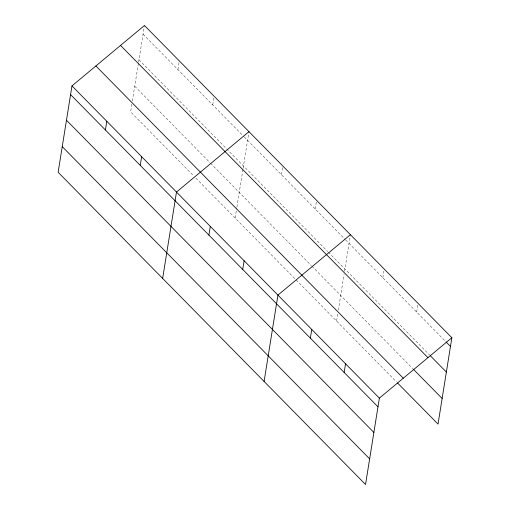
<?xml version="1.0" encoding="UTF-8"?>
<svg xmlns="http://www.w3.org/2000/svg" width="510" height="510" viewBox="0 0 510 510"><rect width="100%" height="100%" fill="white"/><g stroke="black" fill="none" stroke-linecap="round" stroke-linejoin="round"><path stroke-width="0.38" stroke-dasharray="2.55 1.91" d="M131.867 104.091L130.624 111.862L193.666 175.893M132.364 100.986L138.459 62.928M138.586 62.15L144.343 26.227M177.907 69.577L179.297 60.888M212.746 104.964L214.136 96.275M235.142 218.019L236.761 207.921M236.889 207.149L242.983 169.09M243.104 168.313L248.976 131.663M281.399 174.701L282.795 166.005M315.212 209.043L316.608 200.353M336.587 321.058L337.837 313.293M338.334 310.188L344.052 274.456M344.55 271.352L350.306 235.422M382.844 277.74L384.24 269.044M416.664 312.082L418.053 303.393M143.061 34.195L243.716 136.419M244.264 136.986L345.149 239.451M345.703 240.012L445.485 341.362M138.962 59.823L327.739 251.57M328.293 252.131L429.739 355.17M134.729 86.228L209.941 162.62M210.49 163.181L311.317 265.589M311.871 266.15L412.762 368.628M195.878 178.143L295.57 279.391M296.125 279.958L396.461 381.869"/><path stroke-width="0.76" d="M71.967 85.903L58.134 172.265L365.542 484.5L379.376 398.138L451.866 337.735L144.457 25.5L71.967 85.903L379.376 398.138M105.411 129.98L106.807 121.291M140.25 165.367L141.646 156.678M162.652 278.422L176.485 192.066L248.976 131.663M208.909 235.104L210.298 226.408M242.722 269.446L244.112 260.757M264.097 381.461L277.931 295.105L350.421 234.696M310.354 338.143L311.744 329.447M344.167 372.485L345.563 363.796M451.866 337.735L438.033 424.097L397.57 382.997M446.04 341.923L450.477 346.43M430.293 355.731L446.371 372.058M120.532 45.435L427.947 357.669M413.317 369.189L442.138 398.469M95.886 65.968L403.295 378.21M70.571 94.599L377.986 406.833M66.466 120.226L373.881 432.461M62.239 146.631L369.648 458.872"/></g></svg>
